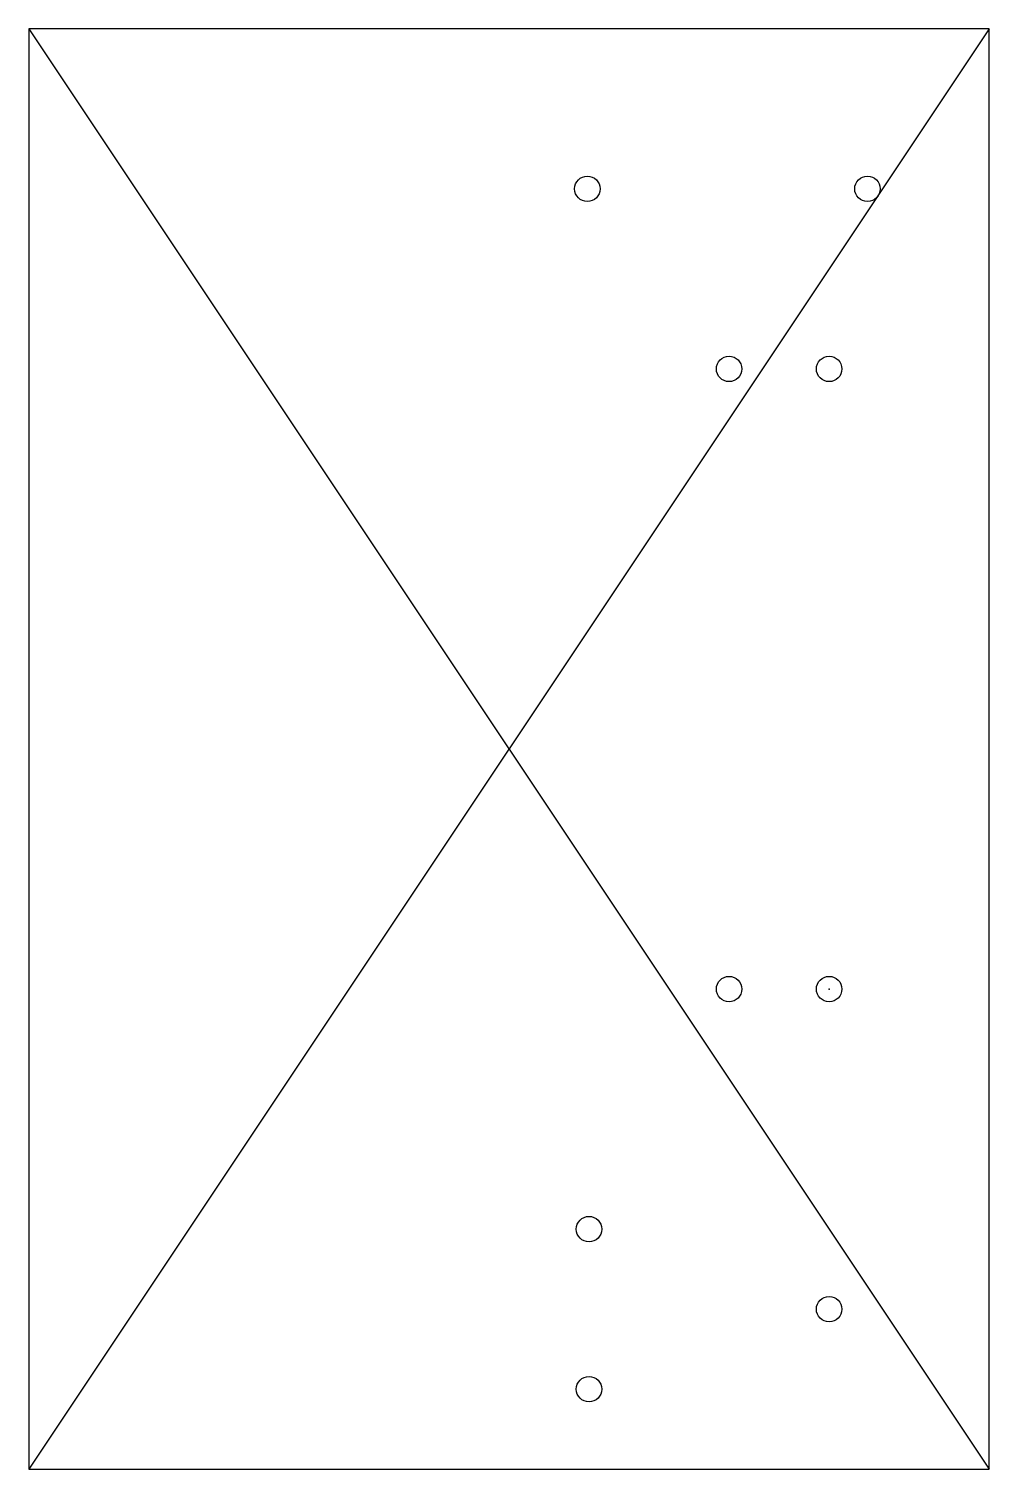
# Model space of a CAD drawing. Header units: centimetres. Extents: x -6 to 6, y -9 to 9.
import ezdxf

# ---------------------------------------------------------------- set-up
doc = ezdxf.new("R2010")
doc.units = ezdxf.units.CM
doc.header["$MEASUREMENT"] = 0
for name, color, linetype in [('board_design_2 v1_Sketch1', 7, 'Continuous'), ('board_design_2 v1_Sketch2', 7, 'Continuous'), ('board_design_2 v1_Sketch3', 7, 'Continuous')]:
    doc.layers.add(name, color=color, linetype=linetype)

msp = doc.modelspace()

# ---------------------------------------------------------------- linework, layer by layer
at = {"layer": 'board_design_2 v1_Sketch1'}
for p, q in [((6, 9), (-6, 9)), ((-6, 9), (-6, -9)), ((-6, 9), (6, -9)), ((6, 9), (-6, -9)), ((6, -9), (6, 9)), ((-6, -9), (6, -9))]:
    msp.add_line(p, q, dxfattribs=at)
msp.add_point((0, 0), dxfattribs=at)
msp.add_point((0, 0), dxfattribs=at)
at = {"layer": 'board_design_2 v1_Sketch2'}
for p, q in [((-6, 9, 1), (-6, -9, 1)), ((6, 9, 1), (-6, 9, 1)), ((6, -9, 1), (6, 9, 1)), ((-6, -9, 1), (6, -9, 1))]:
    msp.add_line(p, q, dxfattribs=at)
for centre in [(0.979, 7, 1), (4.479, 7, 1), (4, -3, 1), (1, -6, 1), (4, -7, 1), (1, -8, 1)]:
    msp.add_circle(centre, 0.159, dxfattribs=at)
msp.add_point((0, 0, 1), dxfattribs=at)
at = {"layer": 'board_design_2 v1_Sketch3'}
for centre in [(2.75, 4.75, 1), (4, 4.75, 1), (2.75, -3, 1), (4, -3, 1)]:
    msp.add_circle(centre, 0.159, dxfattribs=at)
for p in [(0, 0, 1), (4, -3, 1)]:
    msp.add_point(p, dxfattribs=at)

doc.saveas('drawing.dxf')
